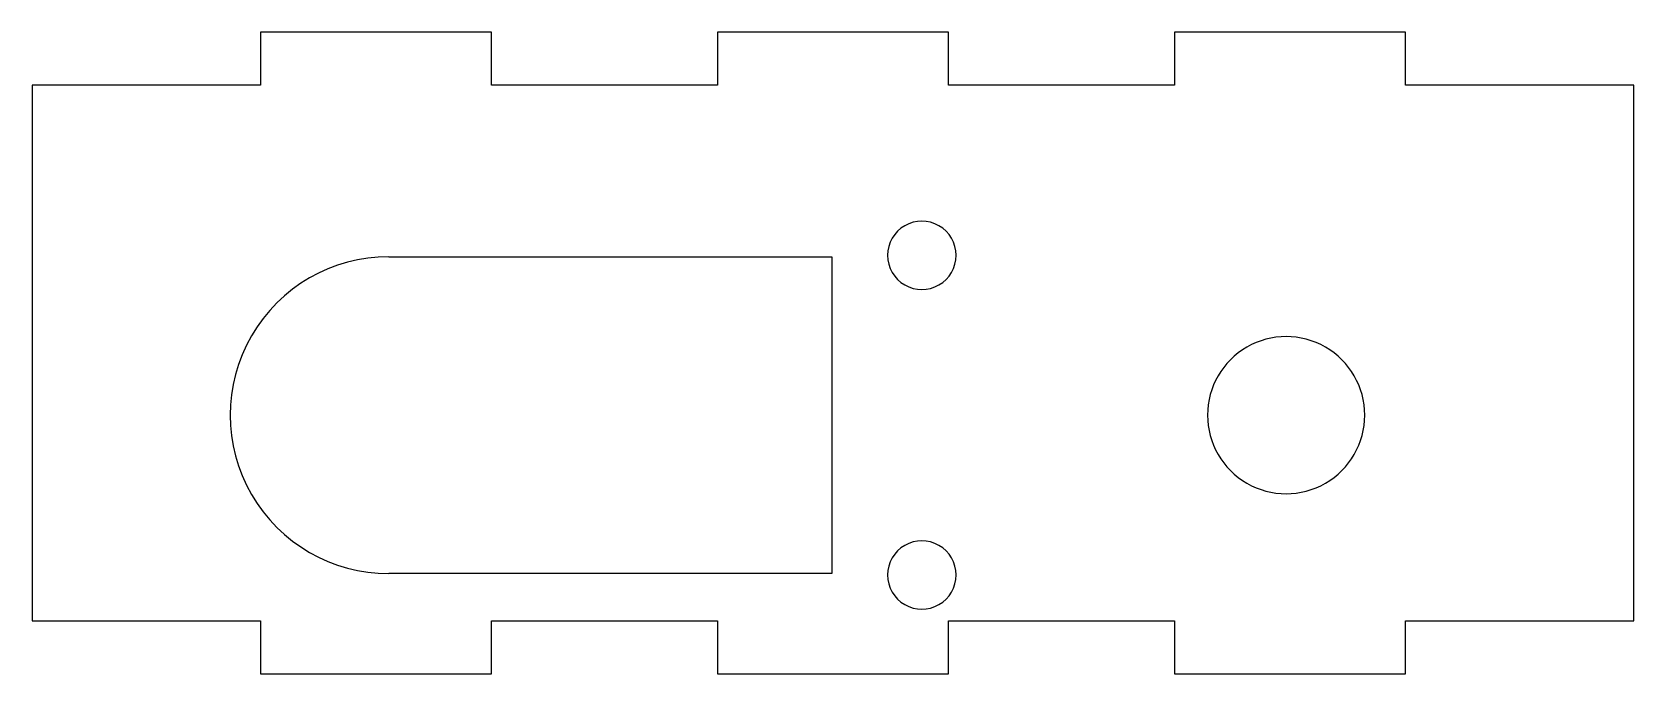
# Model space of a CAD drawing. Extents: x 7.8 to 97.9, y 253.8 to 289.9.
import ezdxf

# ---------------------------------------------------------------- set-up
doc = ezdxf.new("R2010")
doc.units = 0
doc.layers.add('CUTOUTS', color=7, linetype='CONTINUOUS')
doc.layers.add('PERIMETER', color=7, linetype='CONTINUOUS')

msp = doc.modelspace()

# ---------------------------------------------------------------- linework, layer by layer
at = {"layer": 'CUTOUTS', "color": 1}
msp.add_lwpolyline([(27.855931, 277.255128), (52.78093, 277.255128), (52.78093, 259.405873), (27.855931, 259.405873)], dxfattribs=at)
for points in [[(59.780929, 277.330501)], [(82.780931, 268.330501)], [(59.780929, 259.330501)]]:
    msp.add_lwpolyline(points, close=True, dxfattribs=at)
for points in [[(56.893138, 278.998441), (56.297393, 278.654348), (55.930569, 278.018477), (55.93093, 277.330501)], [(58.818721, 278.998441), (58.222976, 279.342533), (57.488883, 279.342533), (56.893138, 278.998441)], [(59.780929, 277.330501), (59.78129, 278.018477), (59.414466, 278.654348), (58.818721, 278.998441)], [(27.855931, 277.255127), (24.667469, 277.255127), (21.721209, 275.554103), (20.126978, 272.792814)], [(55.93093, 277.330501), (55.930569, 276.642524), (56.297393, 276.006653), (56.893138, 275.662561)], [(58.818721, 275.662561), (59.414466, 276.006653), (59.78129, 276.642524), (59.780929, 277.330501)], [(56.893138, 275.662561), (57.488883, 275.318468), (58.222976, 275.318468), (58.818721, 275.662561)], [(20.126978, 272.792814), (18.532747, 270.031524), (18.532747, 266.629476), (20.126978, 263.868187)], [(80.568431, 272.162664), (79.199331, 272.953114), (77.512531, 272.953114), (76.143431, 272.162664)], [(76.143431, 272.162664), (74.774331, 271.372214), (73.930931, 269.911402), (73.930931, 268.330501)], [(82.780931, 268.330501), (82.780931, 269.911402), (81.937531, 271.372214), (80.568431, 272.162664)], [(73.930931, 268.330501), (73.930931, 266.749601), (74.774331, 265.288789), (76.143431, 264.498339)], [(80.568431, 264.498339), (81.937531, 265.288789), (82.780931, 266.749601), (82.780931, 268.330501)], [(76.143431, 264.498339), (77.512531, 263.707889), (79.199331, 263.707889), (80.568431, 264.498339)], [(20.126978, 263.868187), (21.721209, 261.106898), (24.667469, 259.405873), (27.855931, 259.405873)], [(56.893138, 260.998441), (56.297393, 260.654348), (55.930569, 260.018477), (55.93093, 259.330501)], [(58.818721, 260.998441), (58.222976, 261.342533), (57.488883, 261.342533), (56.893138, 260.998441)], [(59.780929, 259.330501), (59.78129, 260.018477), (59.414466, 260.654348), (58.818721, 260.998441)], [(55.93093, 259.330501), (55.930569, 258.642524), (56.297393, 258.006653), (56.893138, 257.662561)], [(58.818721, 257.662561), (59.414466, 258.006653), (59.78129, 258.642524), (59.780929, 259.330501)], [(56.893138, 257.662561), (57.488883, 257.318468), (58.222976, 257.318468), (58.818721, 257.662561)]]:
    msp.add_open_spline(points, degree=3, dxfattribs=at)
at = {"layer": 'PERIMETER', "color": 1}
msp.add_lwpolyline([(20.638074, 289.905501), (20.638074, 286.905501), (7.780931, 286.905501), (7.780931, 256.755502), (20.638074, 256.755502), (20.638074, 253.7555), (33.645216, 253.7555), (33.645216, 256.755502), (46.352359, 256.755502), (46.352359, 253.7555), (59.359501, 253.7555), (59.359501, 256.755502), (72.066645, 256.755502), (72.066645, 253.7555), (85.073789, 253.7555), (85.073789, 256.755502), (97.93093, 256.755502), (97.93093, 286.905501), (85.073789, 286.905501), (85.073789, 289.905501), (72.066645, 289.905501), (72.066645, 286.905501), (59.359501, 286.905501), (59.359501, 289.905501), (46.352359, 289.905501), (46.352359, 286.905501), (33.645216, 286.905501), (33.645216, 289.905501)], close=True, dxfattribs=at)

doc.saveas('drawing.dxf')
